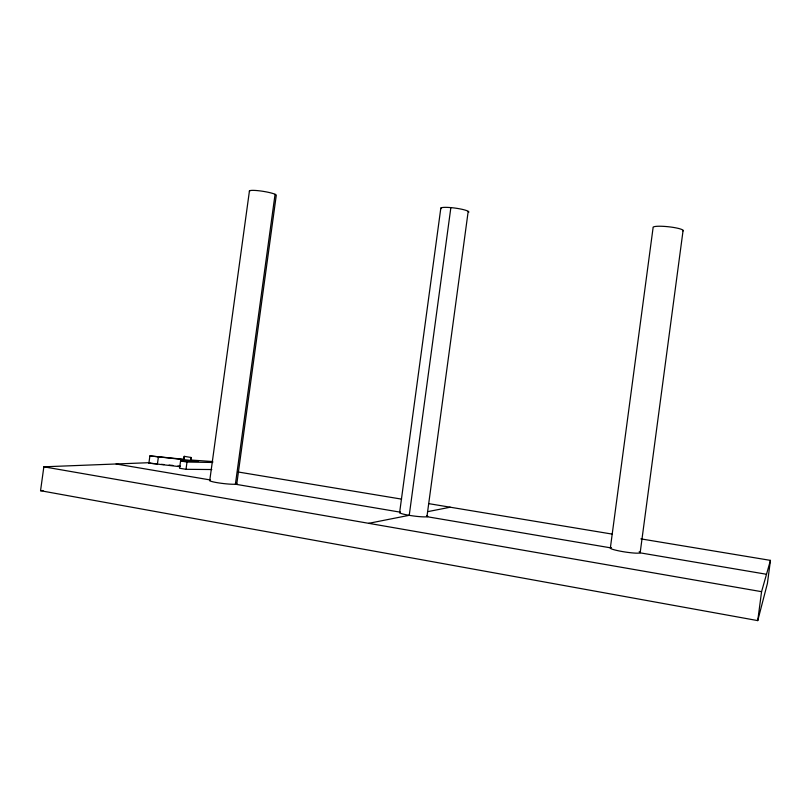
<?xml version="1.0" encoding="UTF-8"?>
<svg xmlns="http://www.w3.org/2000/svg" width="811" height="811" viewBox="0 0 811 811"><rect width="100%" height="100%" fill="white"/><g stroke="black" fill="none" stroke-linecap="round" stroke-linejoin="round"><path stroke-width="1.22" d="M183.742 459.796L184.219 456.34L190.99 457.455L190.747 460.009L212.796 461.55M184.219 456.34L183.925 459.31L149.893 455.904L148.91 463.101L179.971 466.7M149.711 462.665L43.855 466.812L40.55 490.706L757.748 620.608L761.57 591.675L770.45 560.381L640.862 538.869M770.45 560.381L767.409 583.454L757.748 620.608M683.095 230.375L640.153 552.849L766.507 574.269M399.61 512.674L440.829 208.103M450.855 207.636L409.241 515.309L368.691 523.328M468.19 211.367L426.941 516.688L610.379 547.8L653.088 227.719A15.176 2.291 6.1 0 1 668.426 226.756A15.176 2.291 6.1 0 1 682.963 230.963M149.893 455.904L198.533 461.277L180.569 460.983L179.576 468.241L186.003 469.316L187.006 462.047L212.756 462.473M190.676 459.756L190.99 457.455M209.735 480.629L249.433 190.97M275.071 194.285L235.413 484.218L400.452 512.197L399.864 512.309A14.192 1.521 7.7 0 0 407.497 515.015L411.015 515.614A14.192 1.521 7.7 0 0 426.393 516.81L427.509 516.577A14.192 1.521 7.7 0 0 426.87 515.695M236.822 483.691L276.257 195.431A13.625 1.855 9 0 0 262.176 191.193A13.625 1.855 9 0 0 249.646 191.497M157.354 464.51L158.348 457.303M427.894 511.619L450.227 507.21M40.55 490.706L43.074 490.533M186.003 469.316L211.793 469.539M148.91 463.101L156.472 463.841M161.511 464.328L164.035 464.581M169.073 465.068L172.855 465.443M177.903 465.94L180.417 466.183M180.569 460.983L187.006 462.047M238.211 472.002L401.587 499.13M429.019 503.682L612.204 534.104M116.115 463.983L210.069 479.919M43.855 466.812L761.57 591.675M236.163 483.265A13.655 1.358 6.8 0 1 223.927 483.609A13.655 1.358 6.8 0 1 210.069 480.315M639.139 551.825A15.227 1.673 8.8 0 1 625.078 551.997A15.227 1.673 8.8 0 1 611.474 547.547M440.951 208.67A14.152 2.088 7.7 0 1 449.091 207.474L452.65 207.788A14.152 2.088 7.7 0 1 467.704 211.032L468.687 211.701A14.152 2.088 7.7 0 1 468.717 212.249"/></g></svg>
